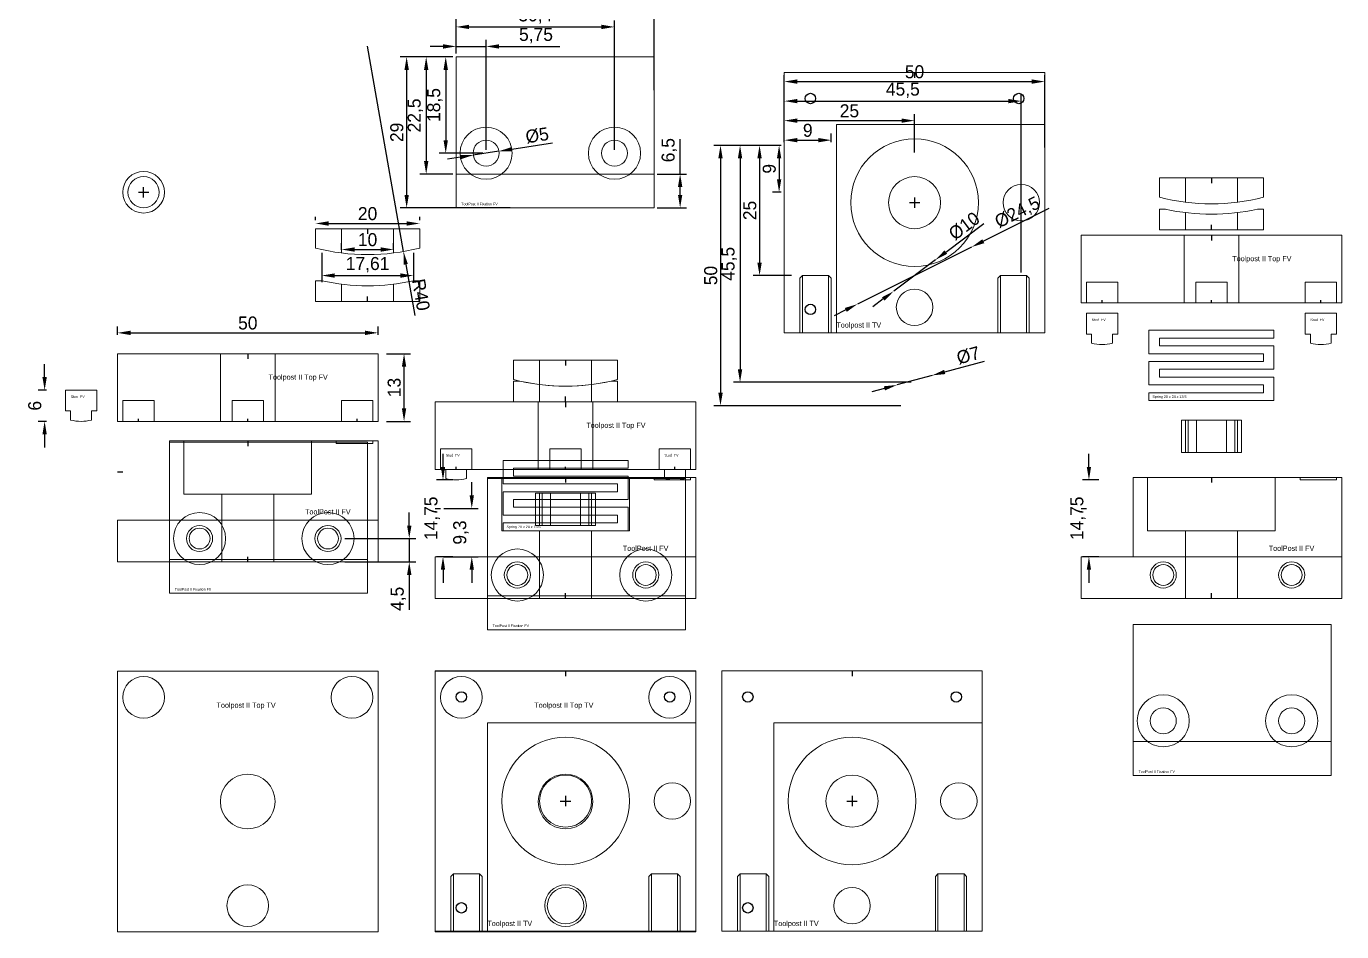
# Model space of a CAD drawing. Header units: millimetres. Extents: x 3 to 256, y 5 to 532.
# Drawn here: x 3.5 to 256, y 271 to 444.9 of the extents above; entities that cross this region are included whole.
import ezdxf

# ---------------------------------------------------------------- set-up
doc = ezdxf.new("R2010")
doc.units = ezdxf.units.MM
for name, color, linetype in [('Dim', 1, 'Continuous'), ('Hulplijn', 3, 'Continuous'), ('Text', 7, 'Continuous')]:
    doc.layers.add(name, color=color, linetype=linetype)
for name, color, linetype, lineweight in [('Inner', 8, 'Continuous', 9), ('Main', 7, 'Continuous', 20), ('Screw', 7, 'Continuous', 20), ('Screw Inner', 8, 'Continuous', 9)]:
    doc.layers.add(name, color=color, linetype=linetype, lineweight=lineweight)
doc.dimstyles.new('ISO-25', dxfattribs={"dimtxt": 2.5, "dimasz": 2.5, "dimexe": 1.25, "dimexo": 0.625, "dimtad": 1, "dimtxsty": 'Standard', "dimcen": 2.5, "dimadec": 0, "dimazin": 0, "dimtfac": 1, "dimtmove": 0, "dimatfit": 3, "dimfxl": 1, "dimarcsym": 0})

# ---------------------------------------------------------------- blocks, each defined once
blk = doc.blocks.new('TOOLPOST II TV')
at = {"layer": 'Hulplijn'}
for p, q in [((0, 25), (0, 24)), ((-1, 0), (1, 0)), ((0, 1), (0, -1))]:
    blk.add_line(p, q, dxfattribs=at)
for centre in [(-20, 20), (20, 20), (-20, -20.5)]:
    blk.add_circle(centre, 1, dxfattribs=at)
at = {"layer": 'Main'}
for p, q in [((-25, 25), (25, 25)), ((-25, -25), (-25, 25)), ((25, 25), (25, -25)), ((-15, 15), (25, 15)), ((-15, -25), (-15, 15)), ((25, -25), (-25, -25))]:
    blk.add_line(p, q, dxfattribs=at)
for centre, radius in [((0, 0), 12.25), ((0, 0), 5), ((20.5, 0), 3.5), ((0, -20.09), 3.5)]:
    blk.add_circle(centre, radius, dxfattribs=at)
at = {"layer": 'Screw Inner'}
for p, q in [((-22, -14.5), (-21.5, -14)), ((-22, -25), (-22, -14.5)), ((-21.5, -14), (-16.5, -14)), ((-21.5, -25), (-21.5, -14)), ((-16.5, -14), (-16.5, -25)), ((-16, -14.5), (-16.5, -14)), ((-16, -14.5), (-16, -25)), ((16, -14.5), (16.5, -14)), ((16, -14.5), (16, -25)), ((21.5, -14), (16.5, -14)), ((16.5, -14), (16.5, -25)), ((21.5, -25), (21.5, -14)), ((22, -14.5), (21.5, -14)), ((22, -25), (22, -14.5))]:
    blk.add_line(p, q, dxfattribs=at)
at = {"layer": 'Text', "insert": (-15, -23), "char_height": 1, "attachment_point": 1}
blk.add_mtext('Toolpost II TV', dxfattribs=at)
blk = doc.blocks.new('TOOLPOST II FV')
at = {"layer": 'Hulplijn'}
for p, q in [((0, 23.25), (0, 22.25)), ((-25, 17.3), (-24, 17.3)), ((0, 0), (0, 1))]:
    blk.add_line(p, q, dxfattribs=at)
at = {"layer": 'Inner'}
for p, q in [((-12.25, 13), (-12.25, 23.25)), ((12.25, 13), (12.25, 23.25)), ((17, 23.25), (17, 22.75)), ((17, 22.75), (24, 22.75)), ((24, 22.75), (24, 23.25)), ((-12.25, 13), (12.25, 13)), ((-5, 0), (-5, 13)), ((5, 0), (5, 13)), ((-16, 8), (25, 8))]:
    blk.add_line(p, q, dxfattribs=at)
at = {"layer": 'Main'}
for p, q in [((-15, 8), (-15, 23.25)), ((-15, 23.25), (25, 23.25)), ((25, 23.25), (25, 0)), ((-25, 8), (-25, 0)), ((-25, 8), (-15, 8)), ((-25, 0), (25, 0))]:
    blk.add_line(p, q, dxfattribs=at)
at = {"layer": 'Screw Inner'}
for centre, radius in [((-9.25, 4.5), 2.5), ((-9.25, 4.5), 2), ((15.4, 4.5), 2.5), ((15.4, 4.5), 2)]:
    blk.add_circle(centre, radius, dxfattribs=at)
at = {"layer": 'Text', "insert": (11, 10.13), "char_height": 1, "attachment_point": 1}
blk.add_mtext('ToolPost II FV', dxfattribs=at)
blk = doc.blocks.new('TOOLPOST II TOP T')
at = {"layer": 'Inner'}
for centre in [(-20, 20), (20, 20), (0, -20)]:
    blk.add_circle(centre, 4, dxfattribs=at)
at = {"layer": 'Main'}
for p, q in [((25, 25), (-25, 25)), ((-25, 25), (-25, -25)), ((25, 25), (-25, 25)), ((25, -25), (25, 25)), ((-25, -25), (25, -25))]:
    blk.add_line(p, q, dxfattribs=at)
blk.add_circle((0, 0), 5.25, dxfattribs=at)
at = {"layer": 'Text', "insert": (-6, 19), "char_height": 1, "attachment_point": 1}
blk.add_mtext('Toolpost II Top TV', dxfattribs=at)
blk = doc.blocks.new('TOOLPOST II TOP FV')
at = {"layer": 'Hulplijn'}
for p, q in [((0, 13), (0, 12)), ((-21, 0), (-21, 0.5)), ((0, 0), (0, 0.5)), ((21, 0), (21, 0.5))]:
    blk.add_line(p, q, dxfattribs=at)
at = {"layer": 'Inner'}
for p, q in [((-5.25, 13), (-5.25, 0)), ((5.25, 13), (5.25, 0)), ((-24, 0), (-24, 4)), ((-24, 4), (-18, 4)), ((-18, 4), (-18, 0)), ((-3, 0), (-3, 4)), ((-3, 4), (3, 4)), ((3, 4), (3, 0)), ((18, 0), (18, 4)), ((18, 4), (24, 4)), ((24, 4), (24, 0))]:
    blk.add_line(p, q, dxfattribs=at)
at = {"layer": 'Screw'}
for p, q in [((-25, 13), (25, 13)), ((-25, 0), (-25, 13)), ((25, 0), (25, 13)), ((-25, 0), (25, 0))]:
    blk.add_line(p, q, dxfattribs=at)
at = {"layer": 'Text', "insert": (4, 9), "char_height": 1, "attachment_point": 1}
blk.add_mtext('Toolpost II Top FV', dxfattribs=at)
blk = doc.blocks.new('*D79')
at = {"color": 0, "linetype": 'ByBlock', "lineweight": -2}
for p, q in [((72.62, 382), (77.25, 382)), ((76, 371.5), (76, 379.5)), ((72.62, 369), (77.25, 369))]:
    blk.add_line(p, q, dxfattribs=at)
at = {"color": 0, "linetype": 'ByBlock'}
for points in [[(76, 382), (76.42, 379.5), (75.58, 379.5)], [(76, 369), (76.42, 371.5), (75.58, 371.5)]]:
    blk.add_solid(points, dxfattribs=at)
at = {"layer": 'DEFPOINTS', "color": 0, "linetype": 'ByBlock'}
for p in [(72, 382), (72, 369)]:
    blk.add_point(p, dxfattribs=at)
at = {"color": 0, "linetype": 'ByBlock', "lineweight": -2, "insert": (74.12, 375.5), "char_height": 2.5, "attachment_point": 5, "rotation": 90}
blk.add_mtext('\\A1;13', dxfattribs=at)
blk = doc.blocks.new('Press Bolt TV')
at = {"layer": 'Hulplijn'}
for p, q in [((-1, 0), (1, 0)), ((0, -1), (0, 1))]:
    blk.add_line(p, q, dxfattribs=at)
at = {"layer": 'Main'}
for radius in [4, 3]:
    blk.add_circle((0, 0), radius, dxfattribs=at)
blk = doc.blocks.new('Toolpost Swivel Bottom FV')
at = {"layer": 'Hulplijn'}
blk.add_line((0, 0), (0, 1), dxfattribs=at)
at = {"layer": 'Inner'}
for p, q in [((-5, 3.33), (-5, 0)), ((5, 3.33), (5, 0))]:
    blk.add_line(p, q, dxfattribs=at)
at = {"layer": 'Main'}
for p, q in [((-10, 4), (-10, 0)), ((-8.81, 4), (-10, 4)), ((10, 4), (8.81, 4)), ((10, 0), (10, 4)), ((-10, 0), (10, 0))]:
    blk.add_line(p, q, dxfattribs=at)
blk.add_arc((0, 43.02), 40, 257.2813, 282.7187, dxfattribs=at)
blk = doc.blocks.new('TOOLPOST SWIVEL TOP FV')
at = {"layer": 'Hulplijn'}
blk.add_line((0, 0), (0, -1), dxfattribs=at)
at = {"layer": 'Inner'}
for p, q in [((-5, 0), (-5, -4.67)), ((5, 0), (5, -4.67))]:
    blk.add_line(p, q, dxfattribs=at)
at = {"layer": 'Main'}
for p, q in [((-10, 0), (10, 0)), ((-10, 0), (-10, -3.71)), ((10, -3.71), (10, 0))]:
    blk.add_line(p, q, dxfattribs=at)
blk.add_arc((0, 35.02), 40, 255.5225, 284.4775, dxfattribs=at)
blk = doc.blocks.new('*D84')
at = {"color": 0, "linetype": 'ByBlock', "lineweight": -2}
for p, q in [((21, 385.62), (21, 387.25)), ((71, 385.62), (71, 387.25)), ((23.5, 386), (68.5, 386))]:
    blk.add_line(p, q, dxfattribs=at)
at = {"color": 0, "linetype": 'ByBlock'}
for points in [[(21, 386), (23.5, 385.58), (23.5, 386.42)], [(71, 386), (68.5, 385.58), (68.5, 386.42)]]:
    blk.add_solid(points, dxfattribs=at)
at = {"layer": 'DEFPOINTS', "color": 0, "linetype": 'ByBlock'}
for p in [(21, 385), (71, 385)]:
    blk.add_point(p, dxfattribs=at)
at = {"color": 0, "linetype": 'ByBlock', "lineweight": -2, "insert": (46, 387.88), "char_height": 2.5, "attachment_point": 5}
blk.add_mtext('\\A1;50', dxfattribs=at)
blk = doc.blocks.new('Hex 1 mm FV')
at = {"layer": 'Main'}
for p, q in [((-0.577, 0.776), (-0.577, 0)), ((-0.577, 0.776), (0.577, 0.776)), ((-0.289, 0.776), (-0.289, 0)), ((0.289, 0.776), (0.289, 0)), ((0.577, 0.776), (0.577, 0)), ((-0.577, 0), (0.577, 0))]:
    blk.add_line(p, q, dxfattribs=at)
at = {"layer": 'Screw Inner'}
for p, q in [((-0.5, 0.776), (-0.5, 0)), ((-0.45, 0.776), (-0.45, 0)), ((0.45, 0.776), (0.45, 0)), ((0.5, 0.776), (0.5, 0))]:
    blk.add_line(p, q, dxfattribs=at)
blk = doc.blocks.new('*D86')
at = {"color": 0, "linetype": 'ByBlock', "lineweight": -2}
for p, q in [((180, 401.5), (187.33, 407)), ((178, 400), (170, 394)), ((168, 392.5), (166, 391))]:
    blk.add_line(p, q, dxfattribs=at)
at = {"color": 0, "linetype": 'ByBlock'}
for points in [[(178, 400), (180.25, 401.17), (179.75, 401.83)], [(170, 394), (168.25, 392.17), (167.75, 392.83)]]:
    blk.add_solid(points, dxfattribs=at)
at = {"layer": 'DEFPOINTS', "color": 0, "linetype": 'ByBlock'}
for p in [(178, 400), (170, 394)]:
    blk.add_point(p, dxfattribs=at)
at = {"color": 0, "linetype": 'ByBlock', "lineweight": -2, "insert": (183.54, 406.5), "char_height": 2.5, "attachment_point": 5, "rotation": 36.8699}
blk.add_mtext('\\A1;%%c10', dxfattribs=at)
blk = doc.blocks.new('*D85')
at = {"color": 0, "linetype": 'ByBlock', "lineweight": -2}
for p, q in [((187.19, 403.6), (199.86, 409.93)), ((184.96, 402.48), (163.04, 391.52)), ((160.81, 390.4), (158.57, 389.29))]:
    blk.add_line(p, q, dxfattribs=at)
at = {"color": 0, "linetype": 'ByBlock'}
for points in [[(184.96, 402.48), (187.38, 403.22), (187.01, 403.97)], [(163.04, 391.52), (160.99, 390.03), (160.62, 390.78)]]:
    blk.add_solid(points, dxfattribs=at)
at = {"layer": 'DEFPOINTS', "color": 0, "linetype": 'ByBlock'}
for p in [(184.96, 402.48), (163.04, 391.52)]:
    blk.add_point(p, dxfattribs=at)
at = {"color": 0, "linetype": 'ByBlock', "lineweight": -2, "insert": (193.81, 409), "char_height": 2.5, "attachment_point": 5, "rotation": 26.5651}
blk.add_mtext('\\A1;%%c24,5', dxfattribs=at)
blk = doc.blocks.new('*D87')
at = {"color": 0, "linetype": 'ByBlock', "lineweight": -2}
for p, q in [((149, 422.62), (149, 424.25)), ((158, 422.62), (158, 424.25)), ((151.5, 423), (155.5, 423))]:
    blk.add_line(p, q, dxfattribs=at)
at = {"color": 0, "linetype": 'ByBlock'}
for points in [[(149, 423), (151.5, 422.58), (151.5, 423.42)], [(158, 423), (155.5, 422.58), (155.5, 423.42)]]:
    blk.add_solid(points, dxfattribs=at)
at = {"layer": 'DEFPOINTS', "color": 0, "linetype": 'ByBlock'}
for p in [(149, 422), (158, 422)]:
    blk.add_point(p, dxfattribs=at)
at = {"color": 0, "linetype": 'ByBlock', "lineweight": -2, "insert": (153.5, 424.88), "char_height": 2.5, "attachment_point": 5}
blk.add_mtext('\\A1;9', dxfattribs=at)
blk = doc.blocks.new('*D88')
at = {"color": 0, "linetype": 'ByBlock', "lineweight": -2}
for p, q in [((149, 422.62), (149, 428)), ((174, 420.62), (174, 428)), ((151.5, 426.75), (171.5, 426.75))]:
    blk.add_line(p, q, dxfattribs=at)
at = {"color": 0, "linetype": 'ByBlock'}
for points in [[(149, 426.75), (151.5, 426.33), (151.5, 427.17)], [(174, 426.75), (171.5, 426.33), (171.5, 427.17)]]:
    blk.add_solid(points, dxfattribs=at)
at = {"layer": 'DEFPOINTS', "color": 0, "linetype": 'ByBlock'}
for p in [(149, 422), (174, 420)]:
    blk.add_point(p, dxfattribs=at)
at = {"color": 0, "linetype": 'ByBlock', "lineweight": -2, "insert": (161.5, 428.62), "char_height": 2.5, "attachment_point": 5}
blk.add_mtext('\\A1;25', dxfattribs=at)
blk = doc.blocks.new('*D89')
at = {"color": 0, "linetype": 'ByBlock', "lineweight": -2}
for p, q in [((149, 422.62), (149, 431.75)), ((151.5, 430.5), (192, 430.5)), ((194.5, 397.62), (194.5, 431.75))]:
    blk.add_line(p, q, dxfattribs=at)
at = {"color": 0, "linetype": 'ByBlock'}
for points in [[(149, 430.5), (151.5, 430.08), (151.5, 430.92)], [(194.5, 430.5), (192, 430.08), (192, 430.92)]]:
    blk.add_solid(points, dxfattribs=at)
at = {"layer": 'DEFPOINTS', "color": 0, "linetype": 'ByBlock'}
for p in [(149, 422), (194.5, 397)]:
    blk.add_point(p, dxfattribs=at)
at = {"color": 0, "linetype": 'ByBlock', "lineweight": -2, "insert": (171.75, 432.58), "char_height": 2.5, "attachment_point": 5}
blk.add_mtext('\\A1;45,5', dxfattribs=at)
blk = doc.blocks.new('*D90')
at = {"color": 0, "linetype": 'ByBlock', "lineweight": -2}
for p, q in [((149, 422.62), (149, 435.5)), ((199, 421.62), (199, 435.5)), ((151.5, 434.25), (196.5, 434.25))]:
    blk.add_line(p, q, dxfattribs=at)
at = {"color": 0, "linetype": 'ByBlock'}
for points in [[(149, 434.25), (151.5, 433.83), (151.5, 434.67)], [(199, 434.25), (196.5, 433.83), (196.5, 434.67)]]:
    blk.add_solid(points, dxfattribs=at)
at = {"layer": 'DEFPOINTS', "color": 0, "linetype": 'ByBlock'}
for p in [(149, 422), (199, 421)]:
    blk.add_point(p, dxfattribs=at)
at = {"color": 0, "linetype": 'ByBlock', "lineweight": -2, "insert": (174, 436.12), "char_height": 2.5, "attachment_point": 5}
blk.add_mtext('\\A1;50', dxfattribs=at)
blk = doc.blocks.new('*D91')
at = {"color": 0, "linetype": 'ByBlock', "lineweight": -2}
for p, q in [((148.38, 422), (146.75, 422)), ((148, 419.5), (148, 415.5)), ((148.38, 413), (146.75, 413))]:
    blk.add_line(p, q, dxfattribs=at)
at = {"color": 0, "linetype": 'ByBlock'}
for points in [[(148, 422), (147.58, 419.5), (148.42, 419.5)], [(148, 413), (147.58, 415.5), (148.42, 415.5)]]:
    blk.add_solid(points, dxfattribs=at)
at = {"layer": 'DEFPOINTS', "color": 0, "linetype": 'ByBlock'}
for p in [(149, 422), (149, 413)]:
    blk.add_point(p, dxfattribs=at)
at = {"color": 0, "linetype": 'ByBlock', "lineweight": -2, "insert": (146.12, 417.5), "char_height": 2.5, "attachment_point": 5, "rotation": 90}
blk.add_mtext('\\A1;9', dxfattribs=at)
blk = doc.blocks.new('*D92')
at = {"color": 0, "linetype": 'ByBlock', "lineweight": -2}
for p, q in [((148.38, 422), (143, 422)), ((144.25, 419.5), (144.25, 399.5)), ((150.38, 397), (143, 397))]:
    blk.add_line(p, q, dxfattribs=at)
at = {"color": 0, "linetype": 'ByBlock'}
for points in [[(144.25, 422), (143.83, 419.5), (144.67, 419.5)], [(144.25, 397), (143.83, 399.5), (144.67, 399.5)]]:
    blk.add_solid(points, dxfattribs=at)
at = {"layer": 'DEFPOINTS', "color": 0, "linetype": 'ByBlock'}
for p in [(149, 422), (151, 397)]:
    blk.add_point(p, dxfattribs=at)
at = {"color": 0, "linetype": 'ByBlock', "lineweight": -2, "insert": (142.38, 409.5), "char_height": 2.5, "attachment_point": 5, "rotation": 90}
blk.add_mtext('\\A1;25', dxfattribs=at)
blk = doc.blocks.new('*D93')
at = {"color": 0, "linetype": 'ByBlock', "lineweight": -2}
for p, q in [((148.38, 422), (139.25, 422)), ((140.5, 419.5), (140.5, 379)), ((173.38, 376.5), (139.25, 376.5))]:
    blk.add_line(p, q, dxfattribs=at)
at = {"color": 0, "linetype": 'ByBlock'}
for points in [[(140.5, 422), (140.08, 419.5), (140.92, 419.5)], [(140.5, 376.5), (140.08, 379), (140.92, 379)]]:
    blk.add_solid(points, dxfattribs=at)
at = {"layer": 'DEFPOINTS', "color": 0, "linetype": 'ByBlock'}
for p in [(149, 422), (174, 376.5)]:
    blk.add_point(p, dxfattribs=at)
at = {"color": 0, "linetype": 'ByBlock', "lineweight": -2, "insert": (138.42, 399.25), "char_height": 2.5, "attachment_point": 5, "rotation": 90}
blk.add_mtext('\\A1;45,5', dxfattribs=at)
blk = doc.blocks.new('*D94')
at = {"color": 0, "linetype": 'ByBlock', "lineweight": -2}
for p, q in [((148.38, 422), (135.5, 422)), ((136.75, 419.5), (136.75, 374.5)), ((171.38, 372), (135.5, 372))]:
    blk.add_line(p, q, dxfattribs=at)
at = {"color": 0, "linetype": 'ByBlock'}
for points in [[(136.75, 422), (136.33, 419.5), (137.17, 419.5)], [(136.75, 372), (136.33, 374.5), (137.17, 374.5)]]:
    blk.add_solid(points, dxfattribs=at)
at = {"layer": 'DEFPOINTS', "color": 0, "linetype": 'ByBlock'}
for p in [(149, 422), (172, 372)]:
    blk.add_point(p, dxfattribs=at)
at = {"color": 0, "linetype": 'ByBlock', "lineweight": -2, "insert": (134.88, 397), "char_height": 2.5, "attachment_point": 5, "rotation": 90}
blk.add_mtext('\\A1;50', dxfattribs=at)
blk = doc.blocks.new('STUD  FV')
at = {"layer": 'Main'}
for p, q in [((-3, -4), (-2, -4)), ((-2, -5.75), (-2, -4)), ((2, -4), (2, -5.75)), ((2, -4), (3, -4))]:
    blk.add_line(p, q, dxfattribs=at)
blk.add_lwpolyline([(-3, -4), (-3, 0), (3, 0), (3, -4)], dxfattribs=at)
blk.add_arc((0, 2), 8, 255.5225, 284.4775, dxfattribs=at)
at = {"layer": 'Main', "insert": (-2, -1), "char_height": 0.5, "attachment_point": 1}
blk.add_mtext('Stud  FV', dxfattribs=at)
blk = doc.blocks.new('*D102')
at = {"color": 0, "linetype": 'ByBlock', "lineweight": -2}
for p, q in [((179.79, 378.49), (187.43, 380.57)), ((177.38, 377.83), (170.62, 375.99)), ((168.21, 375.34), (165.8, 374.68))]:
    blk.add_line(p, q, dxfattribs=at)
at = {"color": 0, "linetype": 'ByBlock'}
for points in [[(177.38, 377.83), (179.9, 378.08), (179.68, 378.89)], [(170.62, 375.99), (168.32, 374.93), (168.1, 375.74)]]:
    blk.add_solid(points, dxfattribs=at)
at = {"layer": 'DEFPOINTS', "color": 0, "linetype": 'ByBlock'}
for p in [(177.38, 377.83), (170.62, 375.99)]:
    blk.add_point(p, dxfattribs=at)
at = {"color": 0, "linetype": 'ByBlock', "lineweight": -2, "insert": (184.32, 381.66), "char_height": 2.5, "attachment_point": 5, "rotation": 15.2191}
blk.add_mtext('\\A1;%%c7', dxfattribs=at)
blk = doc.blocks.new('*D103')
at = {"color": 0, "linetype": 'ByBlock', "lineweight": -2}
for p, q in [((7, 377.5), (7, 380)), ((7.38, 375), (5.75, 375)), ((7.38, 369), (5.75, 369)), ((7, 366.5), (7, 364))]:
    blk.add_line(p, q, dxfattribs=at)
at = {"color": 0, "linetype": 'ByBlock'}
for points in [[(7, 375), (7.42, 377.5), (6.58, 377.5)], [(7, 369), (7.42, 366.5), (6.58, 366.5)]]:
    blk.add_solid(points, dxfattribs=at)
at = {"layer": 'DEFPOINTS', "color": 0, "linetype": 'ByBlock'}
for p in [(8, 375), (8, 369)]:
    blk.add_point(p, dxfattribs=at)
at = {"color": 0, "linetype": 'ByBlock', "lineweight": -2, "insert": (5.12, 372), "char_height": 2.5, "attachment_point": 5, "rotation": 90}
blk.add_mtext('\\A1;6', dxfattribs=at)
blk = doc.blocks.new('*D104')
at = {"color": 0, "linetype": 'ByBlock', "lineweight": -2}
for p, q in [((77, 349), (77, 351.5)), ((64.62, 346.5), (78.25, 346.5)), ((77, 346.5), (77, 342)), ((64.62, 342), (78.25, 342)), ((77, 339.5), (77, 332.83))]:
    blk.add_line(p, q, dxfattribs=at)
at = {"color": 0, "linetype": 'ByBlock'}
for points in [[(77, 346.5), (76.58, 349), (77.42, 349)], [(77, 342), (76.58, 339.5), (77.42, 339.5)]]:
    blk.add_solid(points, dxfattribs=at)
at = {"layer": 'DEFPOINTS', "color": 0, "linetype": 'ByBlock'}
for p in [(64, 346.5), (64, 342)]:
    blk.add_point(p, dxfattribs=at)
at = {"color": 0, "linetype": 'ByBlock', "lineweight": -2, "insert": (74.92, 334.92), "char_height": 2.5, "attachment_point": 5, "rotation": 90}
blk.add_mtext('\\A1;4,5', dxfattribs=at)
blk = doc.blocks.new('TOOLPOST II FIXATION FV')
at = {"layer": 'Inner'}
blk.add_line((0, 6.5), (38, 6.5), dxfattribs=at)
at = {"layer": 'Main'}
blk.add_lwpolyline([(0, 29), (38, 29), (38, 0), (0, 0)], close=True, dxfattribs=at)
for centre, radius in [((5.75, 10.5), 5), ((30.4, 10.5), 5), ((5.75, 10.5), 2.5), ((30.4, 10.5), 2.5)]:
    blk.add_circle(centre, radius, dxfattribs=at)
at = {"layer": 'Text', "insert": (1, 1), "char_height": 0.5, "attachment_point": 1}
blk.add_mtext('ToolPost II Fixation FV', dxfattribs=at)
blk = doc.blocks.new('*D106')
at = {"color": 0, "linetype": 'ByBlock', "lineweight": -2}
for p, q in [((86, 439.62), (86, 442.25)), ((91.75, 421.12), (91.75, 442.25)), ((83.5, 441), (81, 441)), ((86, 441), (91.75, 441)), ((94.25, 441), (105.92, 441))]:
    blk.add_line(p, q, dxfattribs=at)
at = {"color": 0, "linetype": 'ByBlock'}
for points in [[(86, 441), (83.5, 440.58), (83.5, 441.42)], [(91.75, 441), (94.25, 440.58), (94.25, 441.42)]]:
    blk.add_solid(points, dxfattribs=at)
at = {"layer": 'DEFPOINTS', "color": 0, "linetype": 'ByBlock'}
for p in [(86, 439), (91.75, 420.5)]:
    blk.add_point(p, dxfattribs=at)
at = {"color": 0, "linetype": 'ByBlock', "lineweight": -2, "insert": (101.33, 443.08), "char_height": 2.5, "attachment_point": 5}
blk.add_mtext('\\A1;5,75', dxfattribs=at)
blk = doc.blocks.new('*D107')
at = {"color": 0, "linetype": 'ByBlock', "lineweight": -2}
for p, q in [((86, 439.62), (86, 446)), ((88.5, 444.75), (113.9, 444.75)), ((116.4, 421.12), (116.4, 446))]:
    blk.add_line(p, q, dxfattribs=at)
at = {"color": 0, "linetype": 'ByBlock'}
for points in [[(86, 444.75), (88.5, 444.33), (88.5, 445.17)], [(116.4, 444.75), (113.9, 444.33), (113.9, 445.17)]]:
    blk.add_solid(points, dxfattribs=at)
at = {"layer": 'DEFPOINTS', "color": 0, "linetype": 'ByBlock'}
for p in [(86, 439), (116.4, 420.5)]:
    blk.add_point(p, dxfattribs=at)
at = {"color": 0, "linetype": 'ByBlock', "lineweight": -2, "insert": (101.2, 446.83), "char_height": 2.5, "attachment_point": 5}
blk.add_mtext('\\A1;30,4', dxfattribs=at)
blk = doc.blocks.new('*D108')
at = {"color": 0, "linetype": 'ByBlock', "lineweight": -2}
for p, q in [((86, 439.62), (86, 449.75)), ((124, 432.62), (124, 449.75)), ((88.5, 448.5), (121.5, 448.5))]:
    blk.add_line(p, q, dxfattribs=at)
at = {"color": 0, "linetype": 'ByBlock'}
for points in [[(86, 448.5), (88.5, 448.08), (88.5, 448.92)], [(124, 448.5), (121.5, 448.08), (121.5, 448.92)]]:
    blk.add_solid(points, dxfattribs=at)
at = {"layer": 'DEFPOINTS', "color": 0, "linetype": 'ByBlock'}
for p in [(86, 439), (124, 432)]:
    blk.add_point(p, dxfattribs=at)
at = {"color": 0, "linetype": 'ByBlock', "lineweight": -2, "insert": (105, 450.38), "char_height": 2.5, "attachment_point": 5}
blk.add_mtext('\\A1;38', dxfattribs=at)
blk = doc.blocks.new('*D109')
at = {"color": 0, "linetype": 'ByBlock', "lineweight": -2}
for p, q in [((85.38, 439), (82.75, 439)), ((84, 436.5), (84, 423)), ((91.12, 420.5), (82.75, 420.5))]:
    blk.add_line(p, q, dxfattribs=at)
at = {"color": 0, "linetype": 'ByBlock'}
for points in [[(84, 439), (83.58, 436.5), (84.42, 436.5)], [(84, 420.5), (83.58, 423), (84.42, 423)]]:
    blk.add_solid(points, dxfattribs=at)
at = {"layer": 'DEFPOINTS', "color": 0, "linetype": 'ByBlock'}
for p in [(86, 439), (91.75, 420.5)]:
    blk.add_point(p, dxfattribs=at)
at = {"color": 0, "linetype": 'ByBlock', "lineweight": -2, "insert": (81.92, 429.75), "char_height": 2.5, "attachment_point": 5, "rotation": 90}
blk.add_mtext('\\A1;18,5', dxfattribs=at)
blk = doc.blocks.new('*D110')
at = {"color": 0, "linetype": 'ByBlock', "lineweight": -2}
for p, q in [((85.38, 439), (79, 439)), ((80.25, 436.5), (80.25, 419)), ((85.38, 416.5), (79, 416.5))]:
    blk.add_line(p, q, dxfattribs=at)
at = {"color": 0, "linetype": 'ByBlock'}
for points in [[(80.25, 439), (79.83, 436.5), (80.67, 436.5)], [(80.25, 416.5), (79.83, 419), (80.67, 419)]]:
    blk.add_solid(points, dxfattribs=at)
at = {"layer": 'DEFPOINTS', "color": 0, "linetype": 'ByBlock'}
for p in [(86, 439), (86, 416.5)]:
    blk.add_point(p, dxfattribs=at)
at = {"color": 0, "linetype": 'ByBlock', "lineweight": -2, "insert": (78.17, 427.75), "char_height": 2.5, "attachment_point": 5, "rotation": 90}
blk.add_mtext('\\A1;22,5', dxfattribs=at)
blk = doc.blocks.new('*D111')
at = {"color": 0, "linetype": 'ByBlock', "lineweight": -2}
for p, q in [((85.38, 439), (75.25, 439)), ((76.5, 436.5), (76.5, 412.5)), ((96.38, 410), (75.25, 410))]:
    blk.add_line(p, q, dxfattribs=at)
at = {"color": 0, "linetype": 'ByBlock'}
for points in [[(76.5, 439), (76.08, 436.5), (76.92, 436.5)], [(76.5, 410), (76.08, 412.5), (76.92, 412.5)]]:
    blk.add_solid(points, dxfattribs=at)
at = {"layer": 'DEFPOINTS', "color": 0, "linetype": 'ByBlock'}
for p in [(86, 439), (97, 410)]:
    blk.add_point(p, dxfattribs=at)
at = {"color": 0, "linetype": 'ByBlock', "lineweight": -2, "insert": (74.62, 424.5), "char_height": 2.5, "attachment_point": 5, "rotation": 90}
blk.add_mtext('\\A1;29', dxfattribs=at)
blk = doc.blocks.new('*D112')
at = {"color": 0, "linetype": 'ByBlock', "lineweight": -2}
for p, q in [((129, 416.5), (129, 423.17)), ((124.62, 416.5), (130.25, 416.5)), ((129, 412.5), (129, 414)), ((124.62, 410), (130.25, 410))]:
    blk.add_line(p, q, dxfattribs=at)
at = {"color": 0, "linetype": 'ByBlock'}
for points in [[(129, 416.5), (129.42, 414), (128.58, 414)], [(129, 410), (129.42, 412.5), (128.58, 412.5)]]:
    blk.add_solid(points, dxfattribs=at)
at = {"layer": 'DEFPOINTS', "color": 0, "linetype": 'ByBlock'}
for p in [(124, 416.5), (124, 410)]:
    blk.add_point(p, dxfattribs=at)
at = {"color": 0, "linetype": 'ByBlock', "lineweight": -2, "insert": (126.92, 421.08), "char_height": 2.5, "attachment_point": 5, "rotation": 90}
blk.add_mtext('\\A1;6,5', dxfattribs=at)
blk = doc.blocks.new('*D113')
at = {"color": 0, "linetype": 'ByBlock', "lineweight": -2}
for p, q in [((96.69, 421.26), (104.52, 422.46)), ((86.81, 419.74), (84.34, 419.36)), ((94.22, 420.88), (89.28, 420.12))]:
    blk.add_line(p, q, dxfattribs=at)
at = {"color": 0, "linetype": 'ByBlock'}
for points in [[(89.28, 420.12), (86.87, 419.33), (86.74, 420.15)], [(94.22, 420.88), (96.76, 420.85), (96.63, 421.67)]]:
    blk.add_solid(points, dxfattribs=at)
at = {"layer": 'DEFPOINTS', "color": 0, "linetype": 'ByBlock'}
for p in [(89.28, 420.12), (94.22, 420.88)]:
    blk.add_point(p, dxfattribs=at)
at = {"color": 0, "linetype": 'ByBlock', "lineweight": -2, "insert": (101.55, 423.91), "char_height": 2.5, "attachment_point": 5, "rotation": 8.7462}
blk.add_mtext('\\A1;%%c5', dxfattribs=at)
blk = doc.blocks.new('SPRING FV')
at = {"layer": 'Main'}
for p, q in [((-12, 13.5), (12, 13.5)), ((-12, 9), (-12, 13.5)), ((12, 13.5), (12, 12)), ((-10, 12), (12, 12)), ((-10, 10.5), (-10, 12)), ((-10, 10.5), (12, 10.5)), ((12, 10.5), (12, 6)), ((-12, 9), (10, 9)), ((10, 9), (10, 7.5)), ((-12, 7.5), (10, 7.5)), ((-12, 4.5), (-12, 7.5)), ((-10, 6), (12, 6)), ((-10, 4.5), (-10, 6)), ((-12, 3), (-12, 4.5)), ((-12, 3), (10, 3)), ((-10, 4.5), (12, 4.5)), ((10, 3), (10, 1.5)), ((12, 4.5), (12, 0)), ((-12, 0), (-12, 1.5)), ((-12, 1.5), (10, 1.5)), ((-12, 0), (12, 0))]:
    blk.add_line(p, q, dxfattribs=at)
at = {"layer": 'Text', "insert": (-11.32, 1), "char_height": 0.5, "attachment_point": 1}
blk.add_mtext('Spring 20 x 24 x 13.5', dxfattribs=at)
blk = doc.blocks.new('*D123')
at = {"color": 0, "linetype": 'ByBlock', "lineweight": -2}
for p, q in [((83.48, 360.25), (83.48, 362.75)), ((85.38, 357.75), (82.23, 357.75)), ((85.38, 343), (82.23, 343)), ((83.48, 340.5), (83.48, 338))]:
    blk.add_line(p, q, dxfattribs=at)
at = {"color": 0, "linetype": 'ByBlock'}
for points in [[(83.48, 357.75), (83.06, 360.25), (83.89, 360.25)], [(83.48, 343), (83.06, 340.5), (83.89, 340.5)]]:
    blk.add_solid(points, dxfattribs=at)
at = {"layer": 'DEFPOINTS', "color": 0, "linetype": 'ByBlock'}
for p in [(86, 357.75), (86, 343)]:
    blk.add_point(p, dxfattribs=at)
at = {"color": 0, "linetype": 'ByBlock', "lineweight": -2, "insert": (81.39, 350.38), "char_height": 2.5, "attachment_point": 5, "rotation": 90}
blk.add_mtext('\\A1;14,75', dxfattribs=at)
blk = doc.blocks.new('*D124')
at = {"color": 0, "linetype": 'ByBlock', "lineweight": -2}
for p, q in [((207.48, 360.25), (207.48, 362.75)), ((209.38, 357.75), (206.23, 357.75)), ((209.38, 343), (206.23, 343)), ((207.48, 340.5), (207.48, 338))]:
    blk.add_line(p, q, dxfattribs=at)
at = {"color": 0, "linetype": 'ByBlock'}
for points in [[(207.48, 357.75), (207.06, 360.25), (207.89, 360.25)], [(207.48, 343), (207.06, 340.5), (207.89, 340.5)]]:
    blk.add_solid(points, dxfattribs=at)
at = {"layer": 'DEFPOINTS', "color": 0, "linetype": 'ByBlock'}
for p in [(210, 357.75), (210, 343)]:
    blk.add_point(p, dxfattribs=at)
at = {"color": 0, "linetype": 'ByBlock', "lineweight": -2, "insert": (205.39, 350.38), "char_height": 2.5, "attachment_point": 5, "rotation": 90}
blk.add_mtext('\\A1;14,75', dxfattribs=at)
blk = doc.blocks.new('*D125')
at = {"color": 0, "linetype": 'ByBlock', "lineweight": -2}
for p, q in [((59, 407.62), (59, 408.25)), ((61.5, 407), (76.5, 407)), ((79, 407.62), (79, 408.25))]:
    blk.add_line(p, q, dxfattribs=at)
at = {"color": 0, "linetype": 'ByBlock'}
for points in [[(59, 407), (61.5, 406.58), (61.5, 407.42)], [(79, 407), (76.5, 406.58), (76.5, 407.42)]]:
    blk.add_solid(points, dxfattribs=at)
at = {"layer": 'DEFPOINTS', "color": 0, "linetype": 'ByBlock'}
for p in [(59, 407), (79, 407)]:
    blk.add_point(p, dxfattribs=at)
at = {"color": 0, "linetype": 'ByBlock', "lineweight": -2, "insert": (69, 408.88), "char_height": 2.5, "attachment_point": 5}
blk.add_mtext('\\A1;20', dxfattribs=at)
blk = doc.blocks.new('*D126')
at = {"color": 0, "linetype": 'ByBlock', "lineweight": -2}
for p, q in [((75.89, 401.62), (69, 441.02)), ((76.32, 399.15), (78.05, 389.3))]:
    blk.add_line(p, q, dxfattribs=at)
at = {"color": 0, "linetype": 'ByBlock'}
blk.add_solid([(75.89, 401.62), (75.91, 399.08), (76.73, 399.23)], dxfattribs=at)
at = {"layer": 'DEFPOINTS', "color": 0, "linetype": 'ByBlock'}
for p in [(69, 441.02), (75.89, 401.62)]:
    blk.add_point(p, dxfattribs=at)
at = {"color": 0, "linetype": 'ByBlock', "lineweight": -2, "insert": (79.25, 393.32), "char_height": 2.5, "attachment_point": 5, "rotation": 279.9217}
blk.add_mtext('\\A1;R40', dxfattribs=at)
blk = doc.blocks.new('*D127')
at = {"color": 0, "linetype": 'ByBlock', "lineweight": -2}
for p, q in [((60.19, 401.37), (60.19, 395.75)), ((77.81, 401.37), (77.81, 395.75)), ((62.69, 397), (75.31, 397))]:
    blk.add_line(p, q, dxfattribs=at)
at = {"color": 0, "linetype": 'ByBlock'}
for points in [[(60.19, 397), (62.69, 396.58), (62.69, 397.42)], [(77.81, 397), (75.31, 396.58), (75.31, 397.42)]]:
    blk.add_solid(points, dxfattribs=at)
at = {"layer": 'DEFPOINTS', "color": 0, "linetype": 'ByBlock'}
for p in [(60.19, 402), (77.81, 402)]:
    blk.add_point(p, dxfattribs=at)
at = {"color": 0, "linetype": 'ByBlock', "lineweight": -2, "insert": (69, 399.08), "char_height": 2.5, "attachment_point": 5}
blk.add_mtext('\\A1;17,61', dxfattribs=at)
blk = doc.blocks.new('*D128')
at = {"color": 0, "linetype": 'ByBlock', "lineweight": -2}
for p, q in [((64, 401.96), (64, 403.25)), ((66.5, 402), (71.5, 402)), ((74, 401.96), (74, 403.25))]:
    blk.add_line(p, q, dxfattribs=at)
at = {"color": 0, "linetype": 'ByBlock'}
for points in [[(64, 402), (66.5, 401.58), (66.5, 402.42)], [(74, 402), (71.5, 401.58), (71.5, 402.42)]]:
    blk.add_solid(points, dxfattribs=at)
at = {"layer": 'DEFPOINTS', "color": 0, "linetype": 'ByBlock'}
for p in [(64, 401.33), (74, 401.33)]:
    blk.add_point(p, dxfattribs=at)
at = {"color": 0, "linetype": 'ByBlock', "lineweight": -2, "insert": (69, 403.88), "char_height": 2.5, "attachment_point": 5}
blk.add_mtext('\\A1;10', dxfattribs=at)
blk = doc.blocks.new('*D129')
at = {"color": 0, "linetype": 'ByBlock', "lineweight": -2}
for p, q in [((89, 354.8), (89, 357.3)), ((83.62, 352.3), (90.25, 352.3)), ((83.62, 343), (90.25, 343)), ((89, 340.5), (89, 338))]:
    blk.add_line(p, q, dxfattribs=at)
at = {"color": 0, "linetype": 'ByBlock'}
for points in [[(89, 352.3), (88.58, 354.8), (89.42, 354.8)], [(89, 343), (88.58, 340.5), (89.42, 340.5)]]:
    blk.add_solid(points, dxfattribs=at)
at = {"layer": 'DEFPOINTS', "color": 0, "linetype": 'ByBlock'}
for p in [(83, 352.3), (83, 343)]:
    blk.add_point(p, dxfattribs=at)
at = {"color": 0, "linetype": 'ByBlock', "lineweight": -2, "insert": (86.92, 347.65), "char_height": 2.5, "attachment_point": 5, "rotation": 90}
blk.add_mtext('\\A1;9,3', dxfattribs=at)

msp = doc.modelspace()

# ---------------------------------------------------------------- block references
at = {"layer": 'Dim'}
for p in [(231, 373), (107, 348)]:
    msp.add_blockref('SPRING FV', p, dxfattribs=at)
at = {"layer": 'Dim', "xscale": 10, "yscale": 8}
for p in [(231, 363), (107, 349)]:
    msp.add_blockref('Hex 1 mm FV', p, dxfattribs=at)
at = {"layer": 'Hulplijn'}
for name, p in [('TOOLPOST SWIVEL TOP FV', (231, 415.75)), ('Toolpost Swivel Bottom FV', (231, 405.75)), ('TOOLPOST SWIVEL TOP FV', (69, 406)), ('Toolpost Swivel Bottom FV', (69, 392)), ('TOOLPOST SWIVEL TOP FV', (107, 380.75)), ('Toolpost Swivel Bottom FV', (107, 372.75))]:
    msp.add_blockref(name, p, dxfattribs=at)
at = {"layer": 'Main'}
for name, p in [('TOOLPOST II FIXATION FV', (86, 410)), ('TOOLPOST II TV', (174, 411)), ('Press Bolt TV', (26, 413)), ('STUD  FV', (210, 389.75)), ('STUD  FV', (252, 389.75)), ('STUD  FV', (14, 375)), ('TOOLPOST II FIXATION FV', (31, 336)), ('STUD  FV', (86, 363.75)), ('STUD  FV', (128, 363.75)), ('TOOLPOST II FIXATION FV', (92, 329)), ('TOOLPOST II FIXATION FV', (216, 301)), ('TOOLPOST II TV', (107, 296.088)), ('TOOLPOST II TV', (162, 296.088))]:
    msp.add_blockref(name, p, dxfattribs=at)
at = {"layer": 'Screw'}
for p in [(46, 296), (107, 296), (107, 296)]:
    msp.add_blockref('TOOLPOST II TOP T', p, dxfattribs=at)
at = {"layer": 'Screw Inner'}
for name, p in [('TOOLPOST II TOP FV', (231, 391.75)), ('TOOLPOST II TOP FV', (46, 369)), ('TOOLPOST II TOP FV', (107, 359.75)), ('TOOLPOST II FV', (46, 342)), ('TOOLPOST II FV', (107, 335)), ('TOOLPOST II FV', (231, 335))]:
    msp.add_blockref(name, p, dxfattribs=at)

# ---------------------------------------------------------------- dimensions: what is measured, and where the dimension line sits
at = {"layer": 'Dim'}
for base, p1, p2, picture, middle in [((124, 448.5), (86, 439), (124, 432), '*D108', (105, 450.375)), ((116.4, 444.75), (86, 439), (116.4, 420.5), '*D107', (101.2, 446.833)), ((91.75, 441), (86, 439), (91.75, 420.5), '*D106', (101.333, 443.083)), ((199, 434.25), (149, 422), (199, 421), '*D90', (174, 436.125)), ((194.5, 430.5), (149, 422), (194.5, 397), '*D89', (171.75, 432.583)), ((174, 426.75), (149, 422), (174, 420), '*D88', (161.5, 428.625)), ((158, 423), (149, 422), (158, 422), '*D87', (153.5, 424.875)), ((79, 407), (59, 407), (79, 407), '*D125', (69, 408.875)), ((74, 402), (64, 401.332), (74, 401.332), '*D128', (69, 403.875)), ((77.807, 397), (60.193, 402), (77.807, 402), '*D127', (69, 399.083)), ((71, 386), (21, 385), (71, 385), '*D84', (46, 387.875))]:
    dim = msp.add_linear_dim(base=base, p1=p1, p2=p2, dimstyle='ISO-25', dxfattribs=at)
    dim.commit()
    dim.dimension.update_dxf_attribs({"geometry": picture, "text_midpoint": middle})
dim = msp.add_radius_dim(center=(69, 441.019), mpoint=(75.892, 401.617), dimstyle='ISO-25', dxfattribs=at)
dim.commit()
dim.dimension.update_dxf_attribs({"geometry": '*D126', "text_midpoint": (79.247, 393.321)})
for base, p1, p2, picture, middle in [((76.5, 410), (86, 439), (97, 410), '*D111', (74.625, 424.5)), ((80.25, 416.5), (86, 439), (86, 416.5), '*D110', (78.167, 427.75)), ((84, 420.5), (86, 439), (91.75, 420.5), '*D109', (81.917, 429.75)), ((129, 416.5), (124, 410), (124, 416.5), '*D112', (126.917, 421.083)), ((136.75, 372), (149, 422), (172, 372), '*D94', (134.875, 397)), ((140.5, 376.5), (149, 422), (174, 376.5), '*D93', (138.417, 399.25)), ((144.25, 397), (149, 422), (151, 397), '*D92', (142.375, 409.5)), ((148, 413), (149, 422), (149, 413), '*D91', (146.125, 417.5)), ((76, 382), (72, 369), (72, 382), '*D79', (74.125, 375.5)), ((7, 375), (8, 369), (8, 375), '*D103', (5.125, 372)), ((83.476, 343), (86, 357.75), (86, 343), '*D123', (81.392, 350.375)), ((207.476, 343), (210, 357.75), (210, 343), '*D124', (205.392, 350.375)), ((89, 343), (83, 352.3), (83, 343), '*D129', (86.917, 347.65)), ((77, 342), (64, 346.5), (64, 342), '*D104', (74.917, 334.917))]:
    dim = msp.add_linear_dim(base=base, p1=p1, p2=p2, angle=90, dimstyle='ISO-25', dxfattribs=at)
    dim.commit()
    dim.dimension.update_dxf_attribs({"geometry": picture, "text_midpoint": middle})
for p1, p2, picture, middle in [((89.279, 420.12), (94.221, 420.88), '*D113', (101.555, 423.905)), ((163.043, 391.522), (184.957, 402.478), '*D85', (193.808, 409)), ((170, 394), (178, 400), '*D86', (183.542, 406.5))]:
    dim = msp.add_diameter_dim_2p(p1=p1, p2=p2, dimstyle='ISO-25', dxfattribs=at)
    dim.commit()
    dim.dimension.update_dxf_attribs({"geometry": picture, "text_midpoint": middle})
at = {"layer": 'Main'}
dim = msp.add_diameter_dim_2p(p1=(170.623, 375.993), p2=(177.377, 377.831), dimstyle='ISO-25', dxfattribs=at)
dim.commit()
dim.dimension.update_dxf_attribs({"geometry": '*D102', "text_midpoint": (184.323, 381.663)})

doc.saveas('drawing.dxf')
